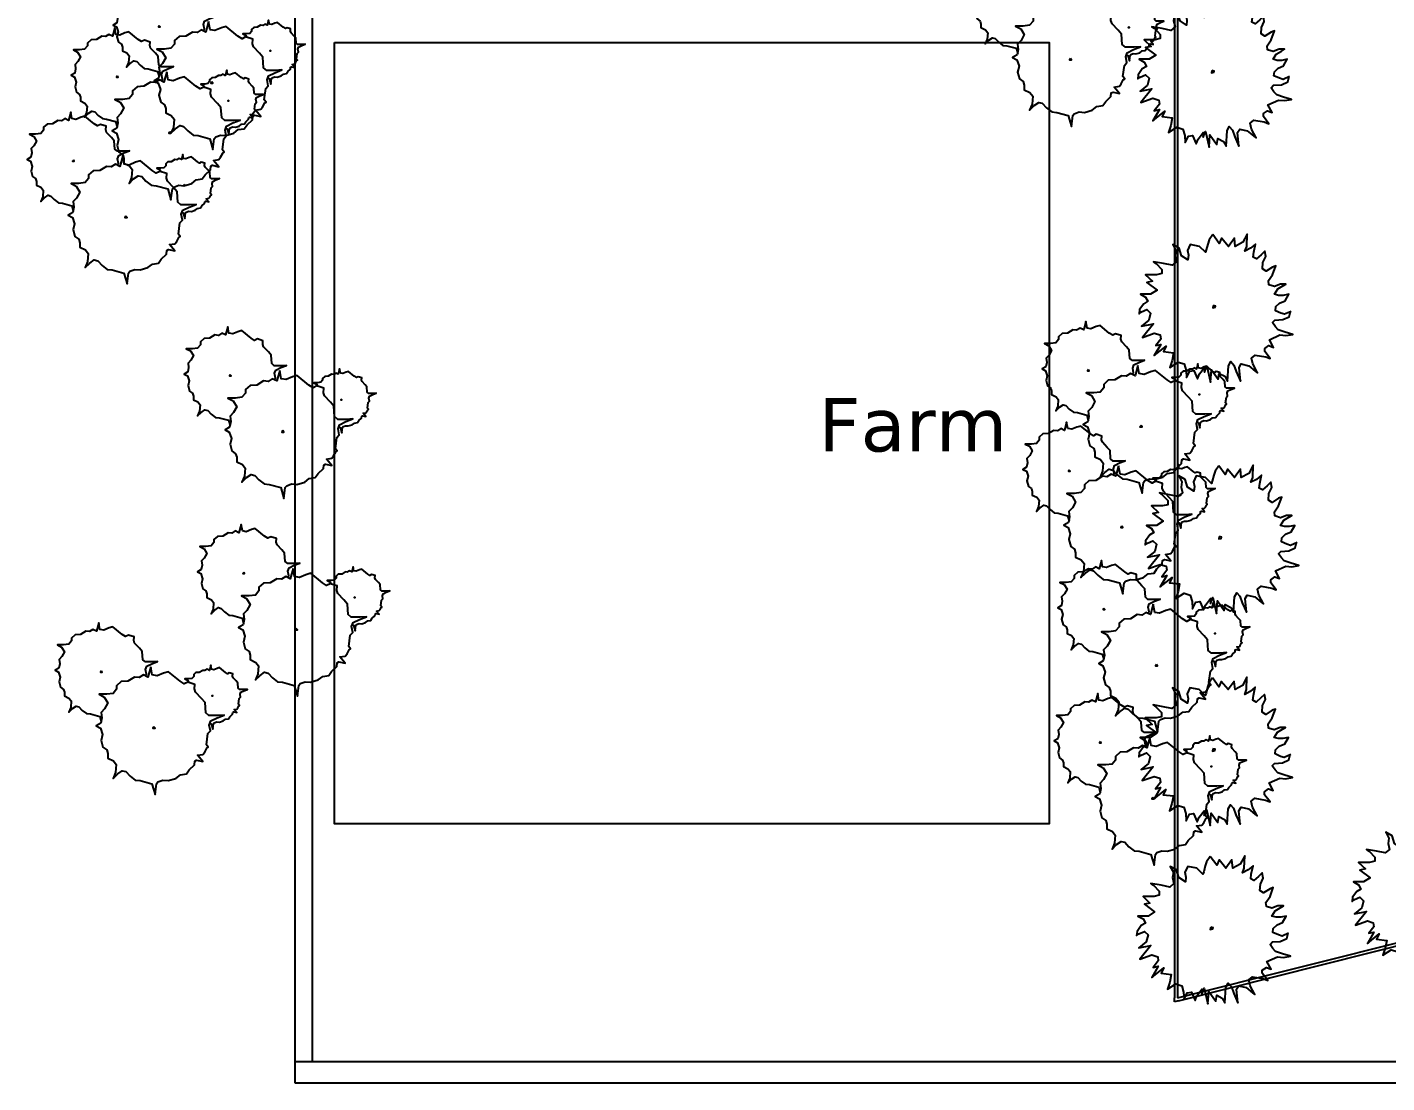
# Model space of a CAD drawing. Header units: millimetres. Extents: x -2023021 to 4454414, y -304659 to 993992.
# Drawn here: x 1482338 to 1545810, y 39635 to 88883 of the extents above; entities that cross this region are included whole.
import ezdxf

# ---------------------------------------------------------------- set-up
doc = ezdxf.new("R2010")
doc.units = ezdxf.units.MM
doc.header["$LTSCALE"] = 10
doc.header["$MEASUREMENT"] = 0
doc.layers.add('zelen', color=69, linetype='Continuous')
doc.styles.get("Standard").update_dxf_attribs({"font": 'arial.ttf'})

# ---------------------------------------------------------------- blocks, each defined once
blk = doc.blocks.new('*U16')
for points in [[(0, 1540.256), (-77.4954, 1428.4452), (-106.5784, 1341.501), (-135.636, 1217.295), (-155.0162, 1167.6126), (-280.9748, 1291.8186), (-474.7514, 1329.0804), (-532.892, 1204.8744), (-513.5118, 1105.5096), (-523.1892, 1006.1194), (-658.8506, 1093.089), (-707.2884, 1254.5568), (-842.9244, 1329.0804), (-775.1064, 1204.8744), (-794.4866, 1093.089), (-765.429, 968.8576), (-852.6272, 894.334), (-1036.701, 931.5958), (-1249.8832, 968.8576), (-1191.7426, 931.5958), (-1075.4614, 807.3898), (-1075.4614, 720.4456), (-1182.0398, 695.6044), (-1414.5768, 695.6044), (-1269.238, 558.9524), (-1385.5192, 534.1112), (-1172.3624, 372.6434), (-1307.9984, 285.6992), (-1521.1552, 285.6992), (-1414.5768, 223.5962), (-1366.139, 136.652), (-1453.3372, 86.9442), (-1540.5354, -37.2618), (-1550.2382, -124.206), (-1501.775, -86.9442), (-1385.5192, -37.2618), (-1307.9984, -111.7854), (-1346.7588, -260.8326), (-1501.775, -385.064), (-1249.8832, -335.3816), (-1482.3948, -621.0554), (-1230.503, -534.1112), (-1104.5444, -571.373), (-1094.8416, -658.3172), (-1201.42, -794.9692), (-1094.8416, -770.128), (-1230.503, -1006.1194), (-978.5858, -807.3898), (-1036.701, -919.1752), (-823.5442, -944.0164), (-852.6272, -1105.4842), (-901.065, -1254.5568), (-726.6686, -1142.746), (-600.71, -1180.0078), (-561.9496, -1316.6598), (-552.2722, -1465.707), (-484.4542, -1329.0804), (-397.2306, -1316.6598), (-319.7352, -1490.5482), (-280.9748, -1391.1834), (-174.3964, -1254.5568), (-174.3964, -1353.9216), (-125.9586, -1229.7156), (-48.4378, -1565.0718), (-29.0576, -1304.2392), (116.2812, -1502.9688), (135.6614, -1378.7628), (251.9172, -1440.8658), (310.0578, -1540.2306), (329.438, -1217.295), (377.8758, -1130.3254), (445.6938, -1204.8744), (494.157, -1341.501), (581.3552, -1540.2306), (552.2722, -1254.5568), (600.71, -1180.0078), (755.7516, -1217.295), (891.3876, -1329.0804), (939.8254, -1366.3422), (842.9498, -1180.0078), (813.8668, -1055.8018), (891.3876, -993.6988), (1114.2472, -1030.9606), (1211.1228, -1068.2224), (1094.867, -919.1752), (1094.867, -857.0722), (1182.0652, -794.9692), (1278.9408, -832.231), (1191.7426, -670.7378), (1414.6022, -571.373), (1540.5608, -583.7936), (1685.8996, -558.9524), (1521.1806, -509.27), (1375.8418, -459.5876), (1317.7012, -397.4846), (1259.5606, -310.515), (1308.0238, -260.8326), (1472.7174, -248.412), (1608.3788, -186.309), (1637.4364, -74.5236)], [(1647.1392, -74.5236), (1511.4778, -136.6266), (1433.9824, -111.7854), (1317.7012, -62.103), (1327.404, 24.8412), (1404.8994, 99.3648), (1521.1806, 149.0726), (1598.676, 285.6992), (1482.4202, 260.858), (1385.5192, 260.858), (1298.321, 285.6992), (1366.139, 397.4846), (1472.7174, 459.5876), (1540.5608, 496.8494), (1424.2796, 496.8494), (1298.321, 447.167), (1182.0652, 484.4288), (1172.3624, 571.3984), (1259.5606, 695.6044), (1327.404, 881.9134), (1259.5606, 857.0722), (1123.9246, 770.128), (1046.4038, 819.8104), (1056.1066, 956.437), (1114.2472, 1080.6684), (1094.867, 1192.4538), (1017.3462, 1117.9302), (920.4452, 1030.9606), (852.6272, 1068.2478), (862.33, 1167.6126), (901.0904, 1341.501), (794.512, 1254.5568), (678.2308, 1192.4538), (716.9912, 1291.8186), (726.6686, 1552.6766), (629.793, 1378.7628), (474.7768, 1291.8186), (455.3966, 1465.7324), (329.438, 1291.8186), (184.0992, 1465.7324), (135.6614, 1353.9216), (0, 1540.256)]]:
    blk.add_lwpolyline(points)
blk.add_lwpolyline([(9.7028, 49.6824), (0, 0), (48.4378, 12.4206), (58.1406, 37.2618)], close=True)
blk = doc.blocks.new('Clump of Trees or Bushes - plan')
for points in [[(-10.993, 56.487), (-9.228, 58.426), (-10.144, 63.512), (-8.923, 67.033), (-3.43, 69.772), (2.673, 72.119), (-2.82, 71.728), (-10.449, 71.728), (-13.195, 74.075), (-13.806, 83.073), (-16.857, 86.594), (-22.045, 92.071), (-22.961, 94.81), (-22.656, 98.722), (-28.759, 100.678), (-31.811, 99.113), (-35.472, 101.461), (-45.543, 109.676), (-49.815, 108.503), (-55.308, 106.155), (-59.58, 106.938), (-60.801, 113.98), (-63.242, 104.982), (-67.209, 106.938), (-70.872, 104.59), (-74.839, 104.982), (-80.637, 101.461), (-86.435, 101.069), (-90.402, 97.548), (-90.402, 94.419), (-93.454, 90.898), (-98.947, 90.115), (-105.66, 90.115), (-101.083, 87.768), (-98.031, 82.682), (-100.778, 77.596), (-103.829, 74.466), (-103.219, 69.772), (-104.134, 65.077), (-108.102, 62.73), (-104.439, 60.774), (-102.609, 55.297), (-103.829, 50.211), (-102.303, 44.342), (-98.947, 41.995), (-98.031, 38.865), (-98.031, 34.953), (-93.148, 32.606), (-90.707, 29.476), (-91.317, 22.434), (-93.454, 17.348), (-89.487, 21.26), (-85.519, 23.999), (-82.468, 23.216), (-78.806, 19.304), (-74.228, 15.783), (-69.956, 15.392), (-59.886, 12.653), (-58.254, 7.074)], [(59.448, 5.262), (60.936, 4.858), (62.652, -1.011), (63.415, 4.858), (64.178, 5.836), (66.848, 6.814), (69.709, 6.569), (73.905, 7.792), (76.385, 9.748), (79.627, 10.237), (81.153, 12.438), (84.014, 15.127), (84.205, 17.084), (85.158, 17.573), (88.591, 16.839), (85.73, 20.262), (88.591, 20.751), (89.545, 21.974), (90.689, 24.174), (91.452, 24.663), (90.499, 25.886), (91.261, 31.999), (92.596, 33.466), (92.024, 36.645), (92.787, 38.845), (96.22, 40.557), (100.035, 42.024), (96.602, 41.779), (91.834, 41.779), (90.117, 43.246), (89.736, 48.871), (87.828, 51.071), (84.586, 54.494), (84.014, 56.206), (84.205, 58.651), (80.39, 59.873), (78.483, 58.895), (76.194, 60.362), (69.9, 65.497), (67.23, 64.764), (63.797, 63.297), (61.126, 63.786), (60.364, 68.187), (58.838, 62.563), (56.358, 63.786), (54.07, 62.319), (51.59, 62.563), (47.966, 60.362), (44.343, 60.118), (41.863, 57.917), (41.863, 55.961), (39.956, 53.761), (36.523, 53.272), (32.327, 53.272), (35.187, 51.805), (36.641, 49.381)]]:
    blk.add_lwpolyline(points)
for points in [[(-4.577, 66.508), (-7.629, 55.261), (-12.588, 57.706), (-17.166, 54.772), (-22.125, 55.261), (-29.372, 50.86), (-36.62, 50.371), (-41.579, 45.969), (-41.579, 42.057), (-45.393, 37.656), (-52.259, 36.678), (-60.651, 36.678), (-54.93, 33.743), (-51.115, 27.386), (-54.548, 21.029), (-58.363, 17.116), (-57.6, 11.248), (-58.744, 5.38), (-63.703, 2.446), (-59.126, 0), (-56.837, -6.846), (-58.363, -13.203), (-56.455, -20.539), (-52.259, -23.473), (-51.115, -27.385), (-51.115, -32.275), (-45.012, -35.21), (-41.96, -39.122), (-42.723, -47.924), (-45.393, -54.282), (-40.434, -49.391), (-35.475, -45.968), (-31.661, -46.946), (-27.083, -51.837), (-21.362, -56.238), (-16.021, -56.727), (-3.433, -60.15), (0, -71.887), (1.526, -60.15), (3.052, -58.194), (8.392, -56.238), (14.114, -56.727), (22.506, -54.282), (27.465, -50.369), (33.949, -49.391), (37.001, -44.99), (42.723, -39.611), (43.104, -35.699), (45.012, -34.721), (51.878, -36.188), (46.156, -29.341), (51.878, -28.363), (53.785, -25.918), (56.074, -21.517), (57.6, -20.539), (55.692, -18.094), (57.218, -5.868), (59.888, -2.934), (58.744, 3.424), (60.27, 7.825), (67.136, 11.248), (74.765, 14.182), (67.899, 13.693), (58.363, 13.693), (54.93, 16.627), (54.167, 27.875), (50.352, 32.276), (43.867, 39.123), (42.723, 42.546), (43.104, 47.436), (35.475, 49.882), (31.661, 47.925), (27.083, 50.86), (14.495, 61.129), (9.155, 59.662), (2.289, 56.728), (-3.052, 57.706)], [(-58.055, 61.947), (-58.97, 60.774), (-57.139, 60.774)], [(62.08, 35.667), (61.508, 34.933), (62.652, 34.933)], [(-1.144, 1.468), (-2.289, 0), (0, 0)]]:
    blk.add_lwpolyline(points, close=True)

msp = doc.modelspace()

# ---------------------------------------------------------------- linework, layer by layer
at = {"transparency": 33554687}
for p, q in [((1494837, 164987), (1494837, 39635)), ((1495644, 164965), (1495637, 40635)), ((1535893, 119460), (1535893, 43605)), ((1536043, 119460), (1536043, 43605)), ((1536043, 43605), (1620151, 64709)), ((1536080, 43460), (1620188, 64563)), ((1535893, 43413), (1535893, 43605)), ((1536080, 43460), (1535893, 43413)), ((1494837, 40635), (1634215, 40635)), ((1494837, 39635), (1634215, 39635))]:
    msp.add_line(p, q, dxfattribs=at)
msp.add_lwpolyline([(1496679, 88162), (1530046, 88162), (1530046, 51715), (1496679, 51715)], close=True, dxfattribs=at)

# ---------------------------------------------------------------- block references
at = {"layer": 'zelen', "transparency": 33554687}
for name, p, xscale, yscale, zscale in [('Clump of Trees or Bushes - plan', (1531090, 87357), 43.11638107232748, 43.11638107232748, 43.11638107232748), ('Clump of Trees or Bushes - plan', (1491007, 86276), 43.11638107232748, 43.11638107232748, 43.11638107232748), ('*U16', (1537620, 86751), 2.218021895684851, 2.218021895697659, 2.218021895684851), ('Clump of Trees or Bushes - plan', (1489050, 83936), 43.11638107232748, 43.11638107232748, 43.11638107232748), ('Clump of Trees or Bushes - plan', (1486999, 80007), 43.11638107232748, 43.11638107232748, 43.11638107232748), ('*U16', (1537685, 75791), 2.218021895684851, 2.218021895697659, 2.218021895684851), ('Clump of Trees or Bushes - plan', (1494323, 69997), 43.11638107232748, 43.11638107232748, 43.11638107232748), ('Clump of Trees or Bushes - plan', (1534385, 70238), 43.11638107232748, 43.11638107232748, 43.11638107232748), ('Clump of Trees or Bushes - plan', (1533486, 65548), 43.11638107232748, 43.11638107232748, 43.11638107232748), ('*U16', (1537965, 65006), 2.218021895684851, 2.218021895697659, 2.218021895684851), ('Clump of Trees or Bushes - plan', (1494951, 60769), 43.11638107232748, 43.11638107232748, 43.11638107232748), ('Clump of Trees or Bushes - plan', (1535107, 59094), 43.11638107232748, 43.11638107232748, 43.11638107232748), ('Clump of Trees or Bushes - plan', (1488306, 56179), 43.11638107232748, 43.11638107232748, 43.11638107232748), ('*U16', (1537671, 55113), 2.218021895684851, 2.218021895697659, 2.218021895684851), ('Clump of Trees or Bushes - plan', (1534942, 52881), 43.11638107232748, 43.11638107232748, 43.11638107232748), ('*U16', (1547630, 48373), 2.218021895684851, 2.218021895697659, 2.218021895684851), ('*U16', (1537568, 46783), 2.218021895684851, 2.218021895697659, 2.218021895684851)]:
    msp.add_blockref(name, p, dxfattribs=dict(at, xscale=xscale, yscale=yscale, zscale=zscale))

# ---------------------------------------------------------------- texts
at = {"transparency": 33554687, "insert": (1519271, 71591), "char_height": 2500, "attachment_point": 1}
msp.add_mtext_dynamic_manual_height_columns('{\\fVerdana|b0|i0|c0|p34;Farm}', width=24899.81, gutter_width=12.5, heights=[0], dxfattribs=at)

doc.saveas('drawing.dxf')
